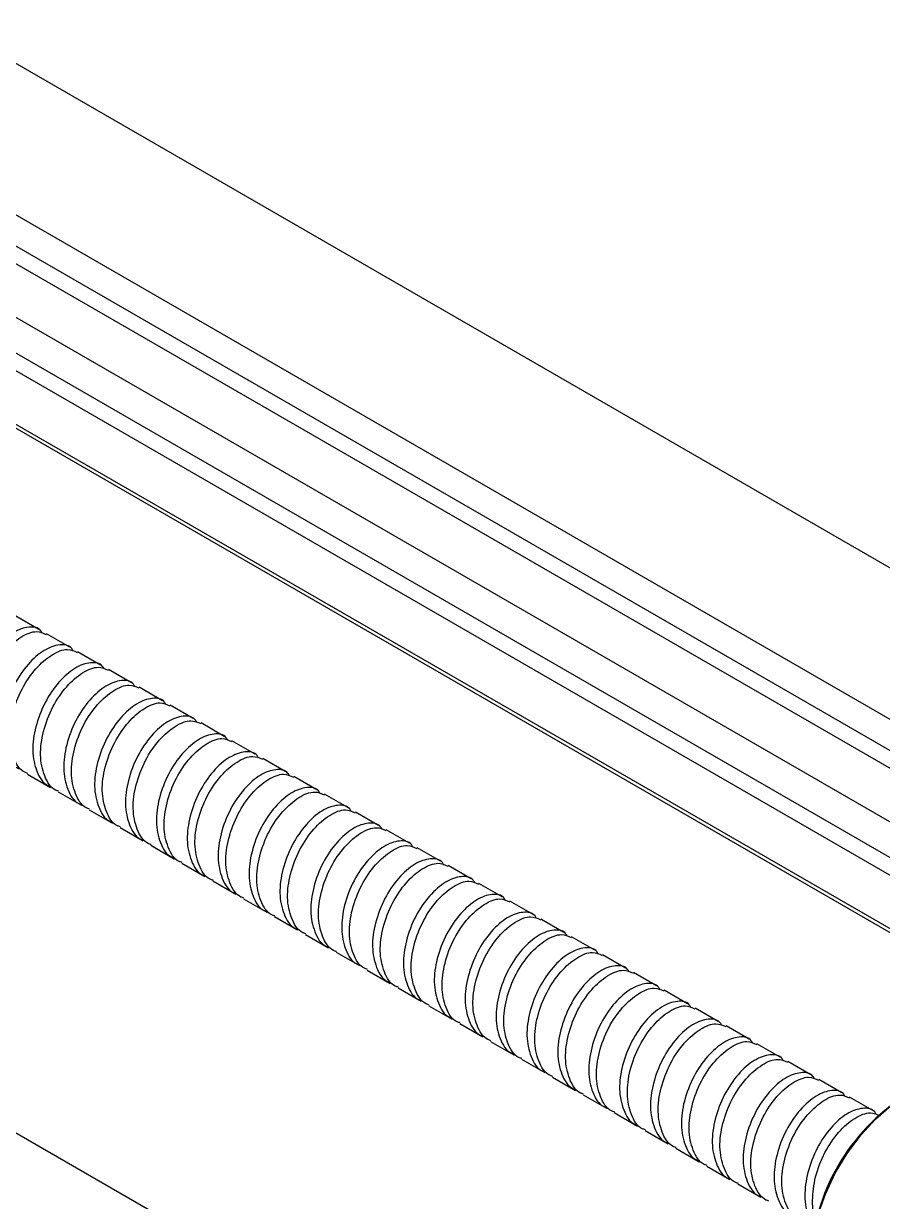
# Model space of a CAD drawing. Header units: millimetres. Extents: x 55 to 11032, y -227 to 3957.
# Drawn here: x 10846.7 to 10925.4, y 1694.3 to 1802.2 of the extents above; entities that cross this region are included whole.
import ezdxf

# ---------------------------------------------------------------- set-up
doc = ezdxf.new("R2010")
doc.units = ezdxf.units.MM
doc.header["$LTSCALE"] = 0.7
doc.layers.get('0').update_dxf_attribs({"color": 255})

msp = doc.modelspace()

# ---------------------------------------------------------------- linework, layer by layer
at = {"color": 7, "linetype": 'Continuous', "lineweight": 25}
for p, q in [((10937.157, 1745.945), (10654.143, 1909.326)), ((10648.143, 1898.933), (10927.622, 1737.594)), ((10927.622, 1728.188), (10669.528, 1877.182)), ((10952.371, 1709.001), (10669.528, 1872.283)), ((10927.622, 1724.921), (10670.942, 1873.1)), ((10669.735, 1866.926), (10952.075, 1703.935)), ((10931.063, 1651.479), (10654.143, 1811.341)), ((10848.104, 1746.729), (10845.983, 1747.954)), ((10850.933, 1745.096), (10848.811, 1746.321)), ((10853.761, 1743.463), (10851.64, 1744.688)), ((10856.59, 1741.831), (10854.468, 1743.055)), ((10859.418, 1740.198), (10857.297, 1741.422)), ((10862.246, 1738.565), (10860.125, 1739.79)), ((10865.075, 1736.932), (10862.953, 1738.157)), ((10867.903, 1735.299), (10865.782, 1736.524)), ((10870.732, 1733.667), (10868.61, 1734.891)), ((10847.054, 1733.479), (10849.176, 1732.254)), ((10873.56, 1732.034), (10871.439, 1733.258)), ((10849.883, 1731.846), (10852.004, 1730.622)), ((10876.389, 1730.401), (10874.267, 1731.626)), ((10852.711, 1730.213), (10854.833, 1728.989)), ((10879.217, 1728.768), (10877.096, 1729.993)), ((10855.54, 1728.581), (10857.661, 1727.356)), ((10882.045, 1727.135), (10879.924, 1728.36)), ((10858.368, 1726.948), (10860.49, 1725.723)), ((10884.874, 1725.503), (10882.752, 1726.727)), ((10861.197, 1725.315), (10863.318, 1724.09)), ((10887.702, 1723.87), (10885.581, 1725.094)), ((10864.025, 1723.682), (10866.146, 1722.458)), ((10890.531, 1722.237), (10888.409, 1723.461)), ((10866.853, 1722.049), (10868.975, 1720.825)), ((10893.359, 1720.604), (10891.238, 1721.829)), ((10869.682, 1720.417), (10871.803, 1719.192)), ((10896.188, 1718.971), (10894.066, 1720.196)), ((10872.51, 1718.784), (10874.632, 1717.559)), ((10899.016, 1717.338), (10896.895, 1718.563)), ((10875.339, 1717.151), (10877.46, 1715.926)), ((10901.844, 1715.706), (10899.723, 1716.93)), ((10878.167, 1715.518), (10880.289, 1714.294)), ((10904.673, 1714.073), (10902.551, 1715.297)), ((10880.996, 1713.885), (10883.117, 1712.661)), ((10907.501, 1712.44), (10905.38, 1713.665)), ((10883.824, 1712.252), (10885.945, 1711.028)), ((10910.33, 1710.807), (10908.208, 1712.032)), ((10886.652, 1710.62), (10888.774, 1709.395)), ((10913.158, 1709.174), (10911.037, 1710.399)), ((10889.481, 1708.987), (10891.602, 1707.762)), ((10915.987, 1707.542), (10913.865, 1708.766)), ((10892.309, 1707.354), (10894.431, 1706.129)), ((10918.815, 1705.909), (10916.694, 1707.133)), ((10895.138, 1705.721), (10897.259, 1704.497)), ((10921.643, 1704.276), (10919.522, 1705.501)), ((10897.966, 1704.088), (10900.087, 1702.864)), ((10924.472, 1702.643), (10922.35, 1703.868)), ((10900.795, 1702.456), (10902.916, 1701.231)), ((10903.623, 1700.823), (10905.744, 1699.598)), ((10906.451, 1699.19), (10908.573, 1697.965)), ((10909.28, 1697.557), (10911.401, 1696.333)), ((10912.108, 1695.924), (10914.23, 1694.7))]:
    msp.add_line(p, q, dxfattribs=at)
at = {"color": 8, "linetype": 'Continuous', "lineweight": 25}
for p, q in [((10927.622, 1734.72), (10670.235, 1883.306)), ((10928.325, 1732.681), (10669.528, 1882.082)), ((10952.368, 1704.104), (10669.528, 1867.384))]:
    msp.add_line(p, q, dxfattribs=at)
at = {"color": 7, "linetype": 'Continuous', "lineweight": 25, "flags": 128}
msp.add_lwpolyline([(10918.846, 1687.617), (10918.795, 1689.318), (10918.997, 1691.15), (10919.448, 1693.061), (10920.134, 1694.997), (10921.035, 1696.9), (10922.126, 1698.718), (10923.375, 1700.396), (10924.746, 1701.888), (10926.2, 1703.149), (10927.695, 1704.145), (10929.188, 1704.846), (10930.635, 1705.231), (10931.996, 1705.291), (10933.231, 1705.023), (10933.871, 1704.722)], dxfattribs=at)
at = {"color": 7, "linetype": 'Continuous', "lineweight": 25}
msp.add_arc((10937.456, 1688.22), 18.687, 122.26755, 177.73782, dxfattribs=at)
for points, knots in [([(10848.426, 1746.365), (10848.383, 1746.449), (10848.149, 1746.909), (10847.177, 1747.039), (10845.779, 1746.568), (10844.25, 1745.248), (10842.938, 1743.337), (10842.085, 1741.088), (10841.776, 1738.823), (10842.186, 1736.939), (10842.855, 1735.801), (10843.455, 1735.612), (10843.549, 1735.582)], [0, 0, 0, 0, 0.0260326, 0.1423709, 0.2635872, 0.3816474, 0.4997076, 0.6209239, 0.7372622, 0.8574078, 0.9775535, 1, 1, 1, 1]), ([(10844.256, 1735.174), (10844.162, 1735.203), (10843.562, 1735.393), (10842.893, 1736.531), (10842.483, 1738.415), (10842.792, 1740.68), (10843.644, 1742.927), (10844.962, 1744.846), (10846.469, 1746.135), (10847.853, 1746.687), (10848.499, 1746.389), (10848.781, 1746.259)], [0, 0, 0, 0, 0.0235902, 0.1498571, 0.2761241, 0.3983897, 0.5257819, 0.6498571, 0.7739324, 0.9013245, 1, 1, 1, 1]), ([(10851.254, 1744.732), (10851.211, 1744.816), (10850.977, 1745.276), (10850.005, 1745.406), (10848.607, 1744.935), (10847.079, 1743.615), (10845.767, 1741.704), (10844.913, 1739.455), (10844.604, 1737.19), (10845.014, 1735.306), (10845.684, 1734.169), (10846.283, 1733.979), (10846.378, 1733.949)], [0, 0, 0, 0, 0.0260326, 0.1423709, 0.2635872, 0.3816474, 0.4997076, 0.6209239, 0.7372622, 0.8574078, 0.9775535, 1, 1, 1, 1]), ([(10847.085, 1733.541), (10846.99, 1733.571), (10846.391, 1733.76), (10845.721, 1734.898), (10845.311, 1736.782), (10845.621, 1739.048), (10846.473, 1741.294), (10847.79, 1743.214), (10849.298, 1744.502), (10850.681, 1745.054), (10851.328, 1744.756), (10851.61, 1744.626)], [0, 0, 0, 0, 0.0235902, 0.1498571, 0.2761241, 0.3983897, 0.5257819, 0.6498571, 0.7739324, 0.9013245, 1, 1, 1, 1]), ([(10854.083, 1743.099), (10854.04, 1743.183), (10853.806, 1743.643), (10852.834, 1743.773), (10851.436, 1743.302), (10849.907, 1741.982), (10848.595, 1740.072), (10847.742, 1737.823), (10847.433, 1735.558), (10847.843, 1733.673), (10848.512, 1732.536), (10849.112, 1732.346), (10849.206, 1732.316)], [0, 0, 0, 0, 0.0260326, 0.1423709, 0.2635872, 0.3816474, 0.4997076, 0.6209239, 0.7372622, 0.8574078, 0.9775535, 1, 1, 1, 1]), ([(10849.913, 1731.908), (10849.819, 1731.938), (10849.219, 1732.128), (10848.55, 1733.265), (10848.14, 1735.149), (10848.449, 1737.415), (10849.301, 1739.662), (10850.619, 1741.581), (10852.126, 1742.869), (10853.51, 1743.422), (10854.156, 1743.124), (10854.438, 1742.994)], [0, 0, 0, 0, 0.0235902, 0.1498571, 0.2761241, 0.3983897, 0.5257819, 0.6498571, 0.7739324, 0.9013245, 1, 1, 1, 1]), ([(10856.911, 1741.466), (10856.868, 1741.55), (10856.634, 1742.01), (10855.662, 1742.14), (10854.264, 1741.669), (10852.736, 1740.35), (10851.424, 1738.439), (10850.57, 1736.19), (10850.261, 1733.925), (10850.671, 1732.04), (10851.34, 1730.903), (10851.94, 1730.713), (10852.034, 1730.683)], [0, 0, 0, 0, 0.0260326, 0.1423709, 0.2635872, 0.3816474, 0.4997076, 0.6209239, 0.7372622, 0.8574078, 0.9775535, 1, 1, 1, 1]), ([(10852.742, 1730.275), (10852.647, 1730.305), (10852.048, 1730.495), (10851.378, 1731.632), (10850.968, 1733.516), (10851.278, 1735.782), (10852.13, 1738.029), (10853.447, 1739.948), (10854.955, 1741.236), (10856.338, 1741.789), (10856.984, 1741.491), (10857.266, 1741.361)], [0, 0, 0, 0, 0.0235902, 0.1498571, 0.2761241, 0.3983897, 0.5257819, 0.6498571, 0.7739324, 0.9013245, 1, 1, 1, 1]), ([(10859.739, 1739.834), (10859.697, 1739.918), (10859.462, 1740.377), (10858.49, 1740.508), (10857.092, 1740.036), (10855.564, 1738.717), (10854.252, 1736.806), (10853.399, 1734.557), (10853.089, 1732.292), (10853.5, 1730.408), (10854.169, 1729.27), (10854.768, 1729.08), (10854.863, 1729.051)], [0, 0, 0, 0, 0.0260326, 0.1423709, 0.2635872, 0.3816474, 0.4997076, 0.6209239, 0.7372622, 0.8574078, 0.9775535, 1, 1, 1, 1]), ([(10855.57, 1728.642), (10855.476, 1728.672), (10854.876, 1728.862), (10854.207, 1730), (10853.796, 1731.884), (10854.106, 1734.149), (10854.958, 1736.396), (10856.276, 1738.315), (10857.783, 1739.603), (10859.167, 1740.156), (10859.813, 1739.858), (10860.095, 1739.728)], [0, 0, 0, 0, 0.0235902, 0.1498571, 0.2761241, 0.3983897, 0.5257819, 0.6498571, 0.7739324, 0.9013245, 1, 1, 1, 1]), ([(10862.568, 1738.201), (10862.525, 1738.285), (10862.291, 1738.745), (10861.319, 1738.875), (10859.921, 1738.404), (10858.393, 1737.084), (10857.08, 1735.173), (10856.227, 1732.924), (10855.918, 1730.659), (10856.328, 1728.775), (10856.997, 1727.637), (10857.597, 1727.448), (10857.691, 1727.418)], [0, 0, 0, 0, 0.0260326, 0.1423709, 0.2635872, 0.3816474, 0.4997076, 0.6209239, 0.7372622, 0.8574078, 0.9775535, 1, 1, 1, 1]), ([(10858.398, 1727.01), (10858.304, 1727.039), (10857.704, 1727.229), (10857.035, 1728.367), (10856.625, 1730.251), (10856.935, 1732.516), (10857.786, 1734.763), (10859.104, 1736.682), (10860.611, 1737.971), (10861.995, 1738.523), (10862.641, 1738.225), (10862.923, 1738.095)], [0, 0, 0, 0, 0.0235902, 0.1498571, 0.2761241, 0.3983897, 0.5257819, 0.6498571, 0.7739324, 0.9013245, 1, 1, 1, 1]), ([(10865.396, 1736.568), (10865.354, 1736.652), (10865.119, 1737.112), (10864.147, 1737.242), (10862.749, 1736.771), (10861.221, 1735.451), (10859.909, 1733.54), (10859.056, 1731.291), (10858.746, 1729.026), (10859.156, 1727.142), (10859.826, 1726.005), (10860.425, 1725.815), (10860.52, 1725.785)], [0, 0, 0, 0, 0.0260326, 0.1423709, 0.2635872, 0.3816474, 0.4997076, 0.6209239, 0.7372622, 0.8574078, 0.9775535, 1, 1, 1, 1]), ([(10861.227, 1725.377), (10861.132, 1725.407), (10860.533, 1725.596), (10859.864, 1726.734), (10859.453, 1728.618), (10859.763, 1730.884), (10860.615, 1733.13), (10861.933, 1735.05), (10863.44, 1736.338), (10864.823, 1736.89), (10865.47, 1736.592), (10865.752, 1736.462)], [0, 0, 0, 0, 0.0235902, 0.1498571, 0.2761241, 0.3983897, 0.5257819, 0.6498571, 0.7739324, 0.9013245, 1, 1, 1, 1]), ([(10868.225, 1734.935), (10868.182, 1735.019), (10867.948, 1735.479), (10866.976, 1735.609), (10865.578, 1735.138), (10864.049, 1733.818), (10862.737, 1731.907), (10861.884, 1729.658), (10861.575, 1727.393), (10861.985, 1725.509), (10862.654, 1724.372), (10863.254, 1724.182), (10863.348, 1724.152)], [0, 0, 0, 0, 0.0260326, 0.1423709, 0.2635872, 0.3816474, 0.4997076, 0.6209239, 0.7372622, 0.8574078, 0.9775535, 1, 1, 1, 1]), ([(10864.055, 1723.744), (10863.961, 1723.774), (10863.361, 1723.964), (10862.692, 1725.101), (10862.282, 1726.985), (10862.591, 1729.251), (10863.443, 1731.497), (10864.761, 1733.417), (10866.268, 1734.705), (10867.652, 1735.257), (10868.298, 1734.96), (10868.58, 1734.83)], [0, 0, 0, 0, 0.0235902, 0.1498571, 0.2761241, 0.3983897, 0.5257819, 0.6498571, 0.7739324, 0.9013245, 1, 1, 1, 1]), ([(10871.053, 1733.302), (10871.01, 1733.386), (10870.776, 1733.846), (10869.804, 1733.976), (10868.406, 1733.505), (10866.878, 1732.186), (10865.566, 1730.275), (10864.712, 1728.026), (10864.403, 1725.761), (10864.813, 1723.876), (10865.483, 1722.739), (10866.082, 1722.549), (10866.177, 1722.519)], [0, 0, 0, 0, 0.0260326, 0.1423709, 0.2635872, 0.3816474, 0.4997076, 0.6209239, 0.7372622, 0.8574078, 0.9775535, 1, 1, 1, 1]), ([(10866.884, 1722.111), (10866.789, 1722.141), (10866.19, 1722.331), (10865.52, 1723.468), (10865.11, 1725.352), (10865.42, 1727.618), (10866.272, 1729.865), (10867.589, 1731.784), (10869.097, 1733.072), (10870.48, 1733.625), (10871.127, 1733.327), (10871.409, 1733.197)], [0, 0, 0, 0, 0.0235902, 0.1498571, 0.2761241, 0.3983897, 0.5257819, 0.6498571, 0.7739324, 0.9013245, 1, 1, 1, 1]), ([(10873.882, 1731.669), (10873.839, 1731.754), (10873.605, 1732.213), (10872.633, 1732.343), (10871.235, 1731.872), (10869.706, 1730.553), (10868.394, 1728.642), (10867.541, 1726.393), (10867.232, 1724.128), (10867.642, 1722.244), (10868.311, 1721.106), (10868.911, 1720.916), (10869.005, 1720.886)], [0, 0, 0, 0, 0.0260326, 0.1423709, 0.2635872, 0.3816474, 0.4997076, 0.6209239, 0.7372622, 0.8574078, 0.9775535, 1, 1, 1, 1]), ([(10869.712, 1720.478), (10869.618, 1720.508), (10869.018, 1720.698), (10868.349, 1721.835), (10867.939, 1723.72), (10868.248, 1725.985), (10869.1, 1728.232), (10870.418, 1730.151), (10871.925, 1731.439), (10873.309, 1731.992), (10873.955, 1731.694), (10874.237, 1731.564)], [0, 0, 0, 0, 0.0235902, 0.1498571, 0.2761241, 0.3983897, 0.5257819, 0.6498571, 0.7739324, 0.9013245, 1, 1, 1, 1]), ([(10876.71, 1730.037), (10876.667, 1730.121), (10876.433, 1730.581), (10875.461, 1730.711), (10874.063, 1730.24), (10872.535, 1728.92), (10871.223, 1727.009), (10870.369, 1724.76), (10870.06, 1722.495), (10870.47, 1720.611), (10871.139, 1719.473), (10871.739, 1719.284), (10871.833, 1719.254)], [0, 0, 0, 0, 0.0260326, 0.1423709, 0.2635872, 0.3816474, 0.4997076, 0.6209239, 0.7372622, 0.8574078, 0.9775535, 1, 1, 1, 1]), ([(10872.541, 1718.845), (10872.446, 1718.875), (10871.847, 1719.065), (10871.177, 1720.203), (10870.767, 1722.087), (10871.077, 1724.352), (10871.928, 1726.599), (10873.246, 1728.518), (10874.754, 1729.807), (10876.137, 1730.359), (10876.783, 1730.061), (10877.065, 1729.931)], [0, 0, 0, 0, 0.0235902, 0.1498571, 0.2761241, 0.3983897, 0.5257819, 0.6498571, 0.7739324, 0.9013245, 1, 1, 1, 1]), ([(10879.538, 1728.404), (10879.496, 1728.488), (10879.261, 1728.948), (10878.289, 1729.078), (10876.891, 1728.607), (10875.363, 1727.287), (10874.051, 1725.376), (10873.198, 1723.127), (10872.888, 1720.862), (10873.299, 1718.978), (10873.968, 1717.841), (10874.567, 1717.651), (10874.662, 1717.621)], [0, 0, 0, 0, 0.0260326, 0.1423709, 0.2635872, 0.3816474, 0.4997076, 0.6209239, 0.7372622, 0.8574078, 0.9775535, 1, 1, 1, 1]), ([(10875.369, 1717.213), (10875.275, 1717.242), (10874.675, 1717.432), (10874.006, 1718.57), (10873.595, 1720.454), (10873.905, 1722.719), (10874.757, 1724.966), (10876.075, 1726.885), (10877.582, 1728.174), (10878.966, 1728.726), (10879.612, 1728.428), (10879.894, 1728.298)], [0, 0, 0, 0, 0.0235902, 0.1498571, 0.2761241, 0.3983897, 0.5257819, 0.6498571, 0.7739324, 0.9013245, 1, 1, 1, 1]), ([(10882.367, 1726.771), (10882.324, 1726.855), (10882.09, 1727.315), (10881.118, 1727.445), (10879.72, 1726.974), (10878.192, 1725.654), (10876.879, 1723.743), (10876.026, 1721.494), (10875.717, 1719.229), (10876.127, 1717.345), (10876.796, 1716.208), (10877.396, 1716.018), (10877.49, 1715.988)], [0, 0, 0, 0, 0.0260326, 0.1423709, 0.2635872, 0.3816474, 0.4997076, 0.6209239, 0.7372622, 0.8574078, 0.9775535, 1, 1, 1, 1]), ([(10878.197, 1715.58), (10878.103, 1715.61), (10877.503, 1715.799), (10876.834, 1716.937), (10876.424, 1718.821), (10876.734, 1721.087), (10877.585, 1723.333), (10878.903, 1725.253), (10880.41, 1726.541), (10881.794, 1727.093), (10882.44, 1726.795), (10882.722, 1726.665)], [0, 0, 0, 0, 0.0235902, 0.1498571, 0.2761241, 0.3983897, 0.5257819, 0.6498571, 0.7739324, 0.9013245, 1, 1, 1, 1]), ([(10885.195, 1725.138), (10885.153, 1725.222), (10884.918, 1725.682), (10883.946, 1725.812), (10882.548, 1725.341), (10881.02, 1724.021), (10879.708, 1722.111), (10878.855, 1719.862), (10878.545, 1717.597), (10878.955, 1715.712), (10879.625, 1714.575), (10880.224, 1714.385), (10880.319, 1714.355)], [0, 0, 0, 0, 0.0260326, 0.1423709, 0.2635872, 0.3816474, 0.4997076, 0.6209239, 0.7372622, 0.8574078, 0.9775535, 1, 1, 1, 1]), ([(10881.026, 1713.947), (10880.931, 1713.977), (10880.332, 1714.167), (10879.663, 1715.304), (10879.252, 1717.188), (10879.562, 1719.454), (10880.414, 1721.701), (10881.731, 1723.62), (10883.239, 1724.908), (10884.622, 1725.461), (10885.269, 1725.163), (10885.551, 1725.033)], [0, 0, 0, 0, 0.0235902, 0.1498571, 0.2761241, 0.3983897, 0.5257819, 0.6498571, 0.7739324, 0.9013245, 1, 1, 1, 1]), ([(10888.024, 1723.505), (10887.981, 1723.589), (10887.747, 1724.049), (10886.775, 1724.179), (10885.377, 1723.708), (10883.848, 1722.389), (10882.536, 1720.478), (10881.683, 1718.229), (10881.374, 1715.964), (10881.784, 1714.08), (10882.453, 1712.942), (10883.053, 1712.752), (10883.147, 1712.722)], [0, 0, 0, 0, 0.0260326, 0.1423709, 0.2635872, 0.3816474, 0.4997076, 0.6209239, 0.7372622, 0.8574078, 0.9775535, 1, 1, 1, 1]), ([(10883.854, 1712.314), (10883.76, 1712.344), (10883.16, 1712.534), (10882.491, 1713.671), (10882.081, 1715.555), (10882.39, 1717.821), (10883.242, 1720.068), (10884.56, 1721.987), (10886.067, 1723.275), (10887.451, 1723.828), (10888.097, 1723.53), (10888.379, 1723.4)], [0, 0, 0, 0, 0.0235902, 0.1498571, 0.2761241, 0.3983897, 0.5257819, 0.6498571, 0.7739324, 0.9013245, 1, 1, 1, 1]), ([(10890.852, 1721.873), (10890.809, 1721.957), (10890.575, 1722.416), (10889.603, 1722.547), (10888.205, 1722.075), (10886.677, 1720.756), (10885.365, 1718.845), (10884.511, 1716.596), (10884.202, 1714.331), (10884.612, 1712.447), (10885.282, 1711.309), (10885.881, 1711.119), (10885.976, 1711.09)], [0, 0, 0, 0, 0.0260326, 0.1423709, 0.2635872, 0.3816474, 0.4997076, 0.6209239, 0.7372622, 0.8574078, 0.9775535, 1, 1, 1, 1]), ([(10886.683, 1710.681), (10886.588, 1710.711), (10885.989, 1710.901), (10885.319, 1712.039), (10884.909, 1713.923), (10885.219, 1716.188), (10886.071, 1718.435), (10887.388, 1720.354), (10888.896, 1721.642), (10890.279, 1722.195), (10890.926, 1721.897), (10891.208, 1721.767)], [0, 0, 0, 0, 0.0235902, 0.1498571, 0.2761241, 0.3983897, 0.5257819, 0.6498571, 0.7739324, 0.9013245, 1, 1, 1, 1]), ([(10893.681, 1720.24), (10893.638, 1720.324), (10893.404, 1720.784), (10892.431, 1720.914), (10891.034, 1720.443), (10889.505, 1719.123), (10888.193, 1717.212), (10887.34, 1714.963), (10887.031, 1712.698), (10887.441, 1710.814), (10888.11, 1709.676), (10888.71, 1709.487), (10888.804, 1709.457)], [0, 0, 0, 0, 0.0260326, 0.1423709, 0.2635872, 0.3816474, 0.4997076, 0.6209239, 0.7372622, 0.8574078, 0.9775535, 1, 1, 1, 1]), ([(10889.511, 1709.049), (10889.417, 1709.078), (10888.817, 1709.268), (10888.148, 1710.406), (10887.738, 1712.29), (10888.047, 1714.555), (10888.899, 1716.802), (10890.217, 1718.721), (10891.724, 1720.01), (10893.108, 1720.562), (10893.754, 1720.264), (10894.036, 1720.134)], [0, 0, 0, 0, 0.0235902, 0.1498571, 0.2761241, 0.3983897, 0.5257819, 0.6498571, 0.7739324, 0.9013245, 1, 1, 1, 1]), ([(10896.509, 1718.607), (10896.466, 1718.691), (10896.232, 1719.151), (10895.26, 1719.281), (10893.862, 1718.81), (10892.334, 1717.49), (10891.022, 1715.579), (10890.168, 1713.33), (10889.859, 1711.065), (10890.269, 1709.181), (10890.938, 1708.044), (10891.538, 1707.854), (10891.632, 1707.824)], [0, 0, 0, 0, 0.0260326, 0.1423709, 0.2635872, 0.3816474, 0.4997076, 0.6209239, 0.7372622, 0.8574078, 0.9775535, 1, 1, 1, 1]), ([(10892.34, 1707.416), (10892.245, 1707.446), (10891.646, 1707.635), (10890.976, 1708.773), (10890.566, 1710.657), (10890.876, 1712.923), (10891.727, 1715.169), (10893.045, 1717.089), (10894.553, 1718.377), (10895.936, 1718.929), (10896.582, 1718.631), (10896.864, 1718.501)], [0, 0, 0, 0, 0.02359016, 0.14985711, 0.27612406, 0.39838968, 0.52578187, 0.64985711, 0.77393236, 0.90132454, 1, 1, 1, 1]), ([(10899.337, 1716.974), (10899.295, 1717.058), (10899.06, 1717.518), (10898.088, 1717.648), (10896.69, 1717.177), (10895.162, 1715.857), (10893.85, 1713.946), (10892.997, 1711.697), (10892.687, 1709.433), (10893.098, 1707.548), (10893.767, 1706.411), (10894.366, 1706.221), (10894.461, 1706.191)], [0, 0, 0, 0, 0.0260326, 0.1423709, 0.2635872, 0.3816474, 0.4997076, 0.6209239, 0.7372622, 0.8574078, 0.9775535, 1, 1, 1, 1]), ([(10895.168, 1705.783), (10895.074, 1705.813), (10894.474, 1706.003), (10893.805, 1707.14), (10893.394, 1709.024), (10893.704, 1711.29), (10894.556, 1713.536), (10895.874, 1715.456), (10897.381, 1716.744), (10898.765, 1717.296), (10899.411, 1716.999), (10899.693, 1716.869)], [0, 0, 0, 0, 0.0235902, 0.1498571, 0.2761241, 0.3983897, 0.5257819, 0.6498571, 0.7739324, 0.9013245, 1, 1, 1, 1]), ([(10902.166, 1715.341), (10902.123, 1715.425), (10901.889, 1715.885), (10900.917, 1716.015), (10899.519, 1715.544), (10897.991, 1714.225), (10896.678, 1712.314), (10895.825, 1710.065), (10895.516, 1707.8), (10895.926, 1705.915), (10896.595, 1704.778), (10897.195, 1704.588), (10897.289, 1704.558)], [0, 0, 0, 0, 0.0260326, 0.1423709, 0.2635872, 0.3816474, 0.4997076, 0.6209239, 0.7372622, 0.8574078, 0.9775535, 1, 1, 1, 1]), ([(10897.996, 1704.15), (10897.902, 1704.18), (10897.302, 1704.37), (10896.633, 1705.507), (10896.223, 1707.391), (10896.533, 1709.657), (10897.384, 1711.904), (10898.702, 1713.823), (10900.209, 1715.111), (10901.593, 1715.664), (10902.239, 1715.366), (10902.521, 1715.236)], [0, 0, 0, 0, 0.0235902, 0.1498571, 0.2761241, 0.3983897, 0.5257819, 0.6498571, 0.7739324, 0.9013245, 1, 1, 1, 1]), ([(10904.994, 1713.708), (10904.952, 1713.793), (10904.717, 1714.252), (10903.745, 1714.382), (10902.347, 1713.911), (10900.819, 1712.592), (10899.507, 1710.681), (10898.654, 1708.432), (10898.344, 1706.167), (10898.754, 1704.283), (10899.424, 1703.145), (10900.023, 1702.955), (10900.118, 1702.925)], [0, 0, 0, 0, 0.0260326, 0.1423709, 0.2635872, 0.3816474, 0.4997076, 0.6209239, 0.7372622, 0.8574078, 0.9775535, 1, 1, 1, 1]), ([(10900.825, 1702.517), (10900.73, 1702.547), (10900.131, 1702.737), (10899.462, 1703.874), (10899.051, 1705.759), (10899.361, 1708.024), (10900.213, 1710.271), (10901.53, 1712.19), (10903.038, 1713.478), (10904.421, 1714.031), (10905.068, 1713.733), (10905.35, 1713.603)], [0, 0, 0, 0, 0.0235902, 0.1498571, 0.2761241, 0.3983897, 0.5257819, 0.6498571, 0.7739324, 0.9013245, 1, 1, 1, 1]), ([(10907.823, 1712.076), (10907.78, 1712.16), (10907.546, 1712.62), (10906.574, 1712.75), (10905.176, 1712.279), (10903.647, 1710.959), (10902.335, 1709.048), (10901.482, 1706.799), (10901.173, 1704.534), (10901.583, 1702.65), (10902.252, 1701.512), (10902.852, 1701.323), (10902.946, 1701.293)], [0, 0, 0, 0, 0.0260326, 0.1423709, 0.2635872, 0.3816474, 0.4997076, 0.6209239, 0.7372622, 0.8574078, 0.9775535, 1, 1, 1, 1]), ([(10903.653, 1700.884), (10903.559, 1700.914), (10902.959, 1701.104), (10902.29, 1702.242), (10901.88, 1704.126), (10902.189, 1706.391), (10903.041, 1708.638), (10904.359, 1710.557), (10905.866, 1711.846), (10907.25, 1712.398), (10907.896, 1712.1), (10908.178, 1711.97)], [0, 0, 0, 0, 0.0235902, 0.1498571, 0.2761241, 0.3983897, 0.5257819, 0.6498571, 0.7739324, 0.9013245, 1, 1, 1, 1]), ([(10910.651, 1710.443), (10910.608, 1710.527), (10910.374, 1710.987), (10909.402, 1711.117), (10908.004, 1710.646), (10906.476, 1709.326), (10905.164, 1707.415), (10904.31, 1705.166), (10904.001, 1702.901), (10904.411, 1701.017), (10905.081, 1699.88), (10905.68, 1699.69), (10905.775, 1699.66)], [0, 0, 0, 0, 0.0260326, 0.1423709, 0.2635872, 0.3816474, 0.4997076, 0.6209239, 0.7372622, 0.8574078, 0.9775535, 1, 1, 1, 1]), ([(10906.482, 1699.252), (10906.387, 1699.282), (10905.788, 1699.471), (10905.118, 1700.609), (10904.708, 1702.493), (10905.018, 1704.758), (10905.87, 1707.005), (10907.187, 1708.924), (10908.695, 1710.213), (10910.078, 1710.765), (10910.724, 1710.467), (10911.007, 1710.337)], [0, 0, 0, 0, 0.0235902, 0.1498571, 0.2761241, 0.3983897, 0.5257819, 0.6498571, 0.7739324, 0.9013245, 1, 1, 1, 1]), ([(10913.48, 1708.81), (10913.437, 1708.894), (10913.203, 1709.354), (10912.23, 1709.484), (10910.833, 1709.013), (10909.304, 1707.693), (10907.992, 1705.782), (10907.139, 1703.533), (10906.83, 1701.268), (10907.24, 1699.384), (10907.909, 1698.247), (10908.509, 1698.057), (10908.603, 1698.027)], [0, 0, 0, 0, 0.0260326, 0.1423709, 0.2635872, 0.3816474, 0.4997076, 0.6209239, 0.7372622, 0.8574078, 0.9775535, 1, 1, 1, 1]), ([(10909.31, 1697.619), (10909.216, 1697.649), (10908.616, 1697.839), (10907.947, 1698.976), (10907.537, 1700.86), (10907.846, 1703.126), (10908.698, 1705.372), (10910.016, 1707.292), (10911.523, 1708.58), (10912.907, 1709.132), (10913.553, 1708.834), (10913.835, 1708.704)], [0, 0, 0, 0, 0.0235902, 0.1498571, 0.2761241, 0.3983897, 0.5257819, 0.6498571, 0.7739324, 0.9013245, 1, 1, 1, 1]), ([(10916.308, 1707.177), (10916.265, 1707.261), (10916.031, 1707.721), (10915.059, 1707.851), (10913.661, 1707.38), (10912.133, 1706.06), (10910.821, 1704.15), (10909.967, 1701.901), (10909.658, 1699.636), (10910.068, 1697.751), (10910.737, 1696.614), (10911.337, 1696.424), (10911.431, 1696.394)], [0, 0, 0, 0, 0.0260326, 0.1423709, 0.2635872, 0.3816474, 0.4997076, 0.6209239, 0.7372622, 0.8574078, 0.9775535, 1, 1, 1, 1]), ([(10912.139, 1695.986), (10912.044, 1696.016), (10911.445, 1696.206), (10910.775, 1697.343), (10910.365, 1699.227), (10910.675, 1701.493), (10911.526, 1703.74), (10912.844, 1705.659), (10914.352, 1706.947), (10915.735, 1707.5), (10916.381, 1707.202), (10916.663, 1707.072)], [0, 0, 0, 0, 0.0235902, 0.1498571, 0.2761241, 0.3983897, 0.5257819, 0.6498571, 0.7739324, 0.9013245, 1, 1, 1, 1]), ([(10919.136, 1705.544), (10919.094, 1705.628), (10918.859, 1706.088), (10917.887, 1706.218), (10916.489, 1705.747), (10914.961, 1704.428), (10913.649, 1702.517), (10912.796, 1700.268), (10912.486, 1698.003), (10912.897, 1696.119), (10913.566, 1694.981), (10914.165, 1694.791), (10914.26, 1694.761)], [0, 0, 0, 0, 0.0260326, 0.1423709, 0.2635872, 0.3816474, 0.4997076, 0.6209239, 0.7372622, 0.8574078, 0.9775535, 1, 1, 1, 1]), ([(10914.967, 1694.353), (10914.873, 1694.383), (10914.273, 1694.573), (10913.604, 1695.71), (10913.193, 1697.594), (10913.503, 1699.86), (10914.355, 1702.107), (10915.673, 1704.026), (10917.18, 1705.314), (10918.564, 1705.867), (10919.21, 1705.569), (10919.492, 1705.439)], [0, 0, 0, 0, 0.0235902, 0.1498571, 0.2761241, 0.3983897, 0.5257819, 0.6498571, 0.7739324, 0.9013245, 1, 1, 1, 1]), ([(10921.965, 1703.912), (10921.922, 1703.996), (10921.688, 1704.455), (10920.716, 1704.586), (10919.318, 1704.114), (10917.79, 1702.795), (10916.477, 1700.884), (10915.624, 1698.635), (10915.315, 1696.37), (10915.725, 1694.486), (10916.394, 1693.348), (10916.994, 1693.158), (10917.088, 1693.129)], [0, 0, 0, 0, 0.0260326, 0.1423709, 0.2635872, 0.3816474, 0.4997076, 0.6209239, 0.7372622, 0.8574078, 0.9775535, 1, 1, 1, 1]), ([(10917.795, 1692.72), (10917.701, 1692.75), (10917.101, 1692.94), (10916.432, 1694.078), (10916.022, 1695.962), (10916.332, 1698.227), (10917.183, 1700.474), (10918.501, 1702.393), (10920.008, 1703.681), (10921.392, 1704.234), (10922.038, 1703.936), (10922.32, 1703.806)], [0, 0, 0, 0, 0.0235902, 0.1498571, 0.2761241, 0.3983897, 0.5257819, 0.6498571, 0.7739324, 0.9013245, 1, 1, 1, 1]), ([(10924.793, 1702.279), (10924.75, 1702.363), (10924.516, 1702.823), (10923.544, 1702.953), (10922.146, 1702.482), (10920.618, 1701.161), (10919.307, 1699.253), (10918.447, 1696.994), (10918.163, 1694.767), (10918.437, 1692.99), (10919.037, 1692.336), (10919.268, 1692.083)], [0, 0, 0, 0, 0.0278998, 0.1525828, 0.2824937, 0.4090221, 0.5355505, 0.6654614, 0.7901443, 0.9189077, 1, 1, 1, 1]), ([(10919.358, 1692.485), (10919.353, 1692.49), (10919.014, 1692.933), (10918.899, 1694.39), (10919.146, 1696.577), (10920.015, 1698.846), (10921.329, 1700.759), (10922.837, 1702.049), (10924.22, 1702.601), (10924.867, 1702.303), (10925.149, 1702.173)], [0, 0, 0, 0, 0.0019525, 0.1501869, 0.2937238, 0.4432792, 0.5889406, 0.734602, 0.8841574, 1, 1, 1, 1])]:
    msp.add_open_spline(points, degree=3, knots=knots, dxfattribs=at)

doc.saveas('drawing.dxf')
